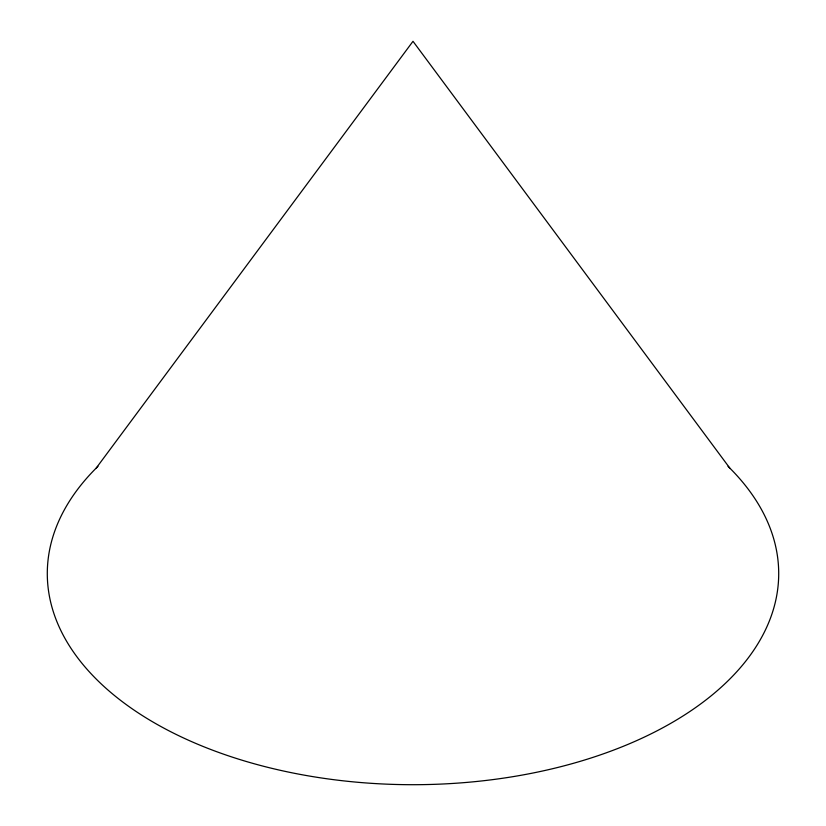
<?xml version="1.0" encoding="UTF-8"?>
<svg xmlns="http://www.w3.org/2000/svg" width="826" height="826" viewBox="0 0 826 826"><rect width="100%" height="100%" fill="white"/><g stroke="black" fill="none" stroke-linecap="round" stroke-linejoin="round"><path stroke-width="1.24" d="M96.291 467.991L413 41.3L729.709 467.991M728.036 466.339A365.701 211.136 0 0 1 648.916 734.892A365.701 211.136 0 0 1 177.084 734.892A365.701 211.136 0 0 1 97.964 466.339"/></g></svg>
